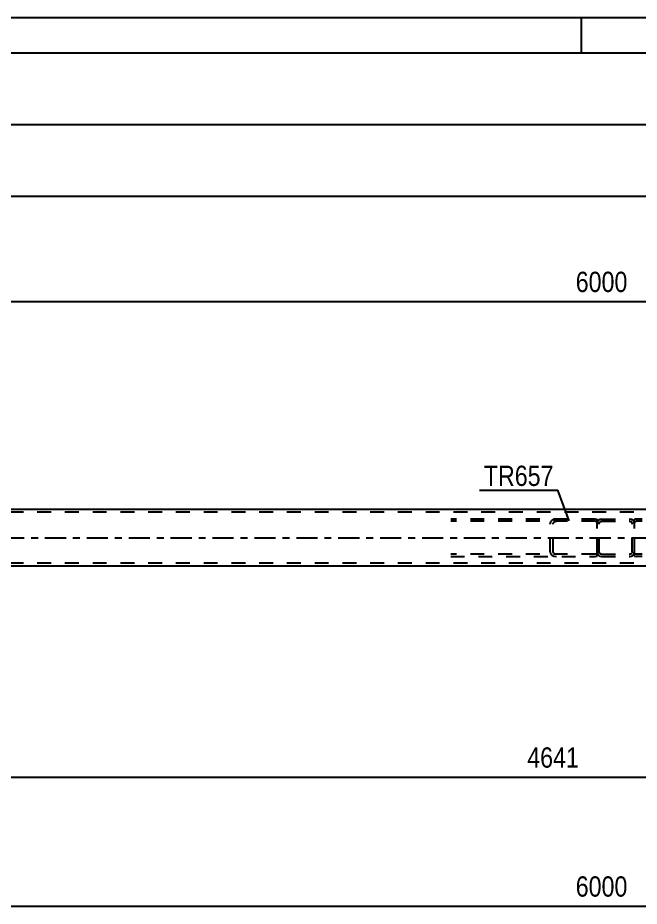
# Model space of a CAD drawing. Header units: millimetres. Extents: x -174 to 1015, y -641 to 200.
# Drawn here: x 95.8 to 183.5, y 74.7 to 200.1 of the extents above; entities that cross this region are included whole.
import ezdxf

# ---------------------------------------------------------------- set-up
doc = ezdxf.new("R2010")
doc.units = ezdxf.units.MM
doc.linetypes.add('DXK_LINE_DOT2', pattern=[3.9198, 1.9599, -1.9599])
doc.linetypes.add('DXK_LINE_DOT3', pattern=[5.9187, 2.979, -0.9799, 0.9799, -0.9799])
doc.styles.add('Arial Narrow', font='ARIALN.TTF', dxfattribs={"height": 0.2})

# ---------------------------------------------------------------- blocks, each defined once
blk = doc.blocks.new('Unknown-814735029-1163')
at = {"color": 5, "linetype": 'Continuous'}
for p, q in [((1015.39, 200.12), (-173.61, 200.12)), ((175.39, 195.12), (175.39, 200.12)), ((1010.39, 195.12), (-168.61, 195.12))]:
    blk.add_line(p, q, dxfattribs=at)
blk = doc.blocks.new('Part-814735029-3161 - 3067')
at = {"color": 7, "linetype": 'DXK_LINE_DOT2'}
for p, q in [((183.12, 129.35), (182.86, 129.31)), ((182.86, 124.1), (182.86, 129.31)), ((203.54, 129.35), (183.12, 129.35)), ((188.95, 129.3), (188.61, 129.35)), ((182.86, 128.96), (182.95, 129)), ((182.95, 129), (183.12, 129.03)), ((203.54, 129.03), (183.12, 129.03)), ((188.61, 129.03), (188.78, 129)), ((189.02, 128.83), (189.05, 128.71)), ((189.05, 124.71), (189.05, 128.71)), ((189.49, 128.71), (189.42, 128.95)), ((189.49, 124.71), (189.49, 128.71)), ((182.95, 124.41), (182.86, 124.45)), ((183.12, 124.39), (182.95, 124.41)), ((203.54, 124.39), (183.12, 124.39)), ((188.78, 124.41), (188.61, 124.39)), ((189.05, 124.71), (189.02, 124.58)), ((189.42, 124.46), (189.49, 124.71)), ((182.86, 124.1), (183.12, 124.07)), ((203.54, 124.07), (183.12, 124.07)), ((188.61, 124.07), (188.95, 124.11))]:
    blk.add_line(p, q, dxfattribs=at)
for centre, radius, start, end in [((188.75, 128.52), 0.802, 32.4104, 75.4453), ((188.68, 128.61), 0.401, 32.4104, 75.4453), ((188.68, 124.8), 0.401, 284.5547, 327.5896), ((188.75, 124.89), 0.802, 284.5547, 327.5896)]:
    blk.add_arc(centre, radius, start, end, dxfattribs=at)
blk = doc.blocks.new('Part-814735029-3163 - 3067')
at = {"color": 7, "linetype": 'DXK_LINE_DOT2'}
for p, q in [((177.33, 129.35), (156.91, 129.35)), ((171.84, 129.35), (171.5, 129.3)), ((177.33, 129.35), (177.58, 129.31)), ((177.58, 124.1), (177.58, 129.31)), ((177.33, 129.03), (156.91, 129.03)), ((171.02, 128.95), (170.96, 128.71)), ((170.96, 124.71), (170.96, 128.71)), ((171.4, 128.71), (171.43, 128.83)), ((171.4, 124.71), (171.4, 128.71)), ((171.67, 129), (171.84, 129.03)), ((177.33, 129.03), (177.5, 129)), ((177.5, 129), (177.58, 128.96)), ((177.33, 124.39), (156.91, 124.39)), ((170.96, 124.71), (171.02, 124.46)), ((171.43, 124.58), (171.4, 124.71)), ((171.84, 124.39), (171.67, 124.41)), ((177.5, 124.41), (177.33, 124.39)), ((177.58, 124.45), (177.5, 124.41)), ((156.91, 124.07), (177.33, 124.07)), ((171.5, 124.11), (171.84, 124.07)), ((177.33, 124.07), (177.58, 124.1))]:
    blk.add_line(p, q, dxfattribs=at)
for centre, radius, start, end in [((171.7, 128.52), 0.802, 104.5547, 147.5895), ((171.77, 128.61), 0.401, 104.5547, 147.5895), ((171.7, 124.89), 0.802, 212.4105, 255.4453), ((171.77, 124.8), 0.401, 212.4105, 255.4453)]:
    blk.add_arc(centre, radius, start, end, dxfattribs=at)
blk = doc.blocks.new('Part-814735029-3228 - 3067')
at = {"color": 7, "linetype": 'DXK_LINE_DOT2'}
for p, q in [((178.22, 129.35), (177.98, 129.3)), ((178.22, 129.35), (182.22, 129.35)), ((182.47, 129.3), (182.22, 129.35)), ((177.63, 128.95), (177.58, 128.71)), ((177.58, 124.71), (177.58, 128.71)), ((177.9, 128.71), (177.93, 128.83)), ((177.9, 124.71), (177.9, 128.71)), ((178.1, 129), (178.22, 129.03)), ((178.22, 129.03), (182.22, 129.03)), ((182.22, 129.03), (182.35, 129)), ((182.52, 128.83), (182.54, 128.71)), ((182.54, 124.71), (182.54, 128.71)), ((182.86, 128.71), (182.82, 128.95)), ((182.86, 124.71), (182.86, 128.71)), ((177.58, 124.71), (177.63, 124.46)), ((177.93, 124.58), (177.9, 124.71)), ((178.22, 124.39), (178.1, 124.41)), ((178.22, 124.39), (182.22, 124.39)), ((182.35, 124.41), (182.22, 124.39)), ((182.54, 124.71), (182.52, 124.58)), ((182.82, 124.46), (182.86, 124.71)), ((177.98, 124.11), (178.22, 124.07)), ((178.22, 124.07), (182.22, 124.07)), ((182.22, 124.07), (182.47, 124.11))]:
    blk.add_line(p, q, dxfattribs=at)
for centre, radius, start, end in [((178.22, 128.71), 0.64, 112.5, 157.5), ((182.22, 128.71), 0.64, 22.5, 67.5), ((178.22, 128.71), 0.32, 112.5, 157.5), ((182.22, 128.71), 0.32, 22.5, 67.5), ((178.22, 124.71), 0.64, 202.5, 247.5), ((178.22, 124.71), 0.32, 202.5, 247.5), ((182.22, 124.71), 0.32, 292.5, 337.5), ((182.22, 124.71), 0.64, 292.5, 337.5)]:
    blk.add_arc(centre, radius, start, end, dxfattribs=at)
blk = doc.blocks.new('Part-814735029-3309 - 3067')
at = {"color": 2, "linetype": 'Continuous'}
for p, q in [((298.22, 130.71), (62.23, 130.71)), ((264.19, 122.71), (85.76, 122.71))]:
    blk.add_line(p, q, dxfattribs=at)
at = {"color": 7, "linetype": 'DXK_LINE_DOT2'}
for p, q in [((943.22, 130.31), (-18.78, 130.31)), ((943.22, 123.11), (-18.78, 123.11))]:
    blk.add_line(p, q, dxfattribs=at)
at = {"color": 7, "linetype": 'DXK_LINE_DOT3'}
blk.add_line((-18.78, 126.71), (943.22, 126.71), dxfattribs=at)
blk = doc.blocks.new('StraightDimension-814735029-3596 - 3067')
at = {"color": 7, "linetype": 'Continuous'}
blk.add_line((-19.78, 185.03), (944.22, 185.03), dxfattribs=at)
blk = doc.blocks.new('StraightDimension-814735029-3625 - 3067')
at = {"color": 7, "linetype": 'Continuous'}
blk.add_line((58.23, 160.05), (298.22, 160.05), dxfattribs=at)
at = {"color": 0}
blk.add_wipeout([(182.48, 160.8), (182.48, 165), (173.97, 165), (173.97, 160.8)], dxfattribs=at)
at = {"color": 3, "style": 'Arial Narrow'}
blk.add_text('6000', height=2.863, dxfattribs=at).set_placement((174.57, 161.4))
blk = doc.blocks.new('StraightDimension-814735029-20690 - 3067')
at = {"color": 7, "linetype": 'Continuous'}
for p, q in [((264.19, 121.71), (264.19, 84.28)), ((78.55, 121.16), (78.55, 84.28)), ((80.05, 93.5), (77.05, 92.3)), ((78.55, 92.9), (264.19, 92.9)), ((262.69, 92.3), (265.69, 93.5))]:
    blk.add_line(p, q, dxfattribs=at)
at = {"color": 0}
blk.add_wipeout([(175.63, 93.65), (175.63, 97.85), (167.12, 97.85), (167.12, 93.65)], dxfattribs=at)
at = {"color": 3, "style": 'Arial Narrow'}
blk.add_text('4641', height=2.863, dxfattribs=at).set_placement((167.72, 94.25))
at = {"color": 0, "linetype": 'Continuous'}
blk.add_wipeout([(263.59, 92.2), (259.39, 92.2), (259.39, 83.68), (263.59, 83.68)], dxfattribs=at)
at = {"color": 3, "linetype": 'Continuous', "style": 'Arial Narrow'}
blk.add_text('7074', height=2.863, rotation=90.0002, dxfattribs=at).set_placement((262.99, 84.28))
blk = doc.blocks.new('StraightDimension-814735029-27048 - 3067')
at = {"color": 7, "linetype": 'Continuous'}
blk.add_line((58.23, 74.69), (298.22, 74.69), dxfattribs=at)
at = {"color": 0}
blk.add_wipeout([(182.48, 75.44), (182.48, 79.64), (173.97, 79.64), (173.97, 75.44)], dxfattribs=at)
at = {"color": 3, "style": 'Arial Narrow'}
blk.add_text('6000', height=2.863, dxfattribs=at).set_placement((174.57, 76.04))
blk = doc.blocks.new('StraightDimension-814735029-27511 - 3067')
at = {"color": 7, "linetype": 'Continuous'}
blk.add_line((-18.78, 174.95), (943.22, 174.95), dxfattribs=at)
blk = doc.blocks.new('Mark-814735029-3305 - 3067')
at = {"color": 0}
blk.add_wipeout([(171.45, 134.02), (171.45, 137.02), (161.59, 137.02), (161.59, 134.02)], dxfattribs=at)
blk.add_wipeout([(171.45, 134.02), (171.45, 137.02), (161.59, 137.02), (161.59, 134.02)], dxfattribs=at)
at = {"color": 30, "linetype": 'Continuous'}
for p in [(160.99, 133.42), (173.64, 129.09)]:
    blk.add_line(p, (172.05, 133.42), dxfattribs=at)
at = {"color": 3, "style": 'Arial Narrow'}
blk.add_text('TR657', height=2.863, dxfattribs=at).set_placement((161.59, 134.02))

msp = doc.modelspace()

# ---------------------------------------------------------------- block references
for name in ['Unknown-814735029-1163', 'Part-814735029-3309 - 3067', 'Part-814735029-3163 - 3067', 'Part-814735029-3228 - 3067', 'Part-814735029-3161 - 3067']:
    msp.add_blockref(name, (0, 0))

# ---------------------------------------------------------------- next in the draw order: block references
for name in ['StraightDimension-814735029-3596 - 3067', 'StraightDimension-814735029-20690 - 3067']:
    msp.add_blockref(name, (0, 0))

# ---------------------------------------------------------------- next in the draw order: block references
for name in ['StraightDimension-814735029-3625 - 3067', 'StraightDimension-814735029-27048 - 3067']:
    msp.add_blockref(name, (0, 0))

# ---------------------------------------------------------------- next in the draw order: block references
msp.add_blockref('StraightDimension-814735029-27511 - 3067', (0, 0))

# ---------------------------------------------------------------- next in the draw order: block references
msp.add_blockref('Mark-814735029-3305 - 3067', (0, 0))

doc.saveas('drawing.dxf')
